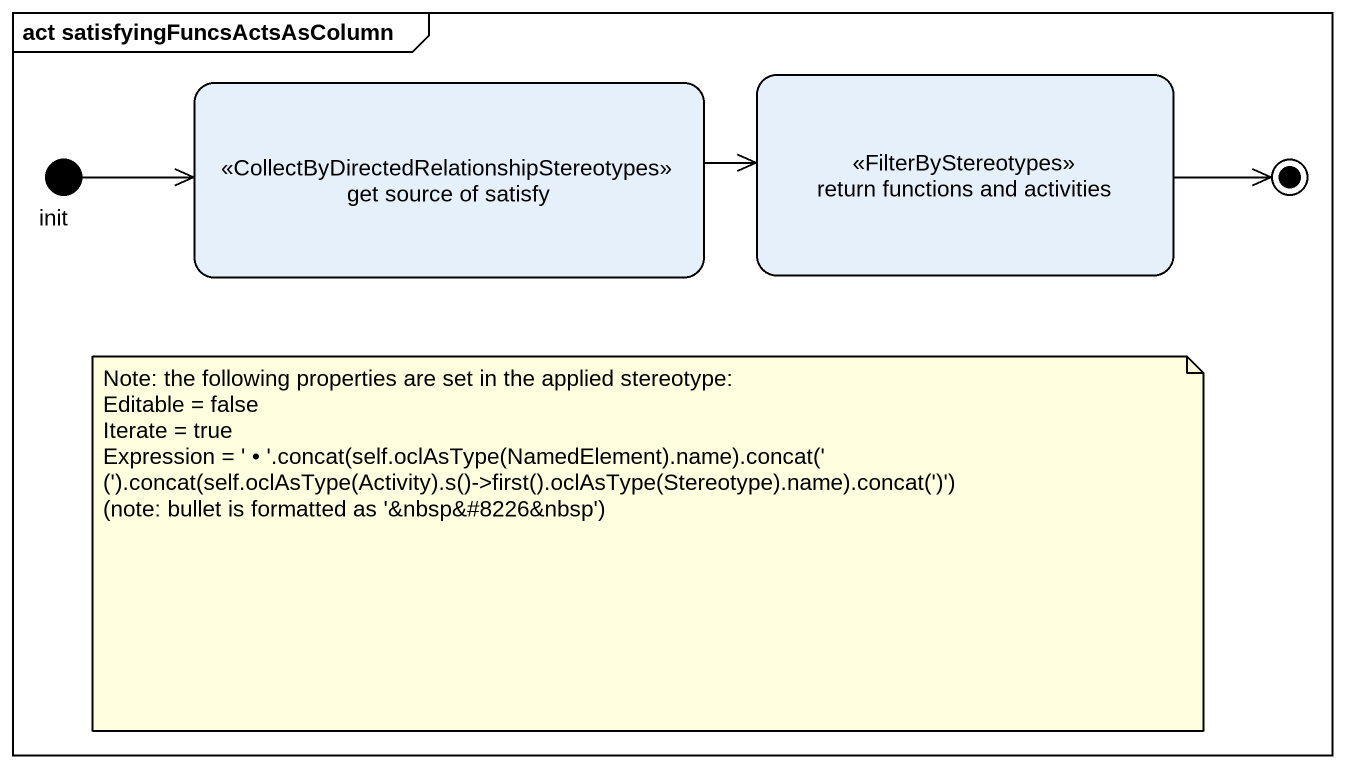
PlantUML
@startuml
mainframe act satisfyingFuncsActsAsColumn
hide empty description
state "get source of satisfy" as get_source_of_satisfy <<CollectByDirectedRelationshipStereotypes>>
state "return functions and activities" as return_functions_and <<FilterByStereotypes>>
state init <<start>>
get_source_of_satisfy -right-> return_functions_and
init -right-> get_source_of_satisfy
return_functions_and -right-> [*]
note as N1
  Note: the following properties are set in the applied stereotype:
  Editable = false
  Iterate = true
  Expression = ' • '.concat(self.oclAsType(NamedElement).name).concat(' (').concat(self.oclAsType(Activity).s()->first().oclAsType(Stereotype).name).concat(')')
  (note: bullet is formatted as '&nbsp&#8226&nbsp')
end note
@enduml
